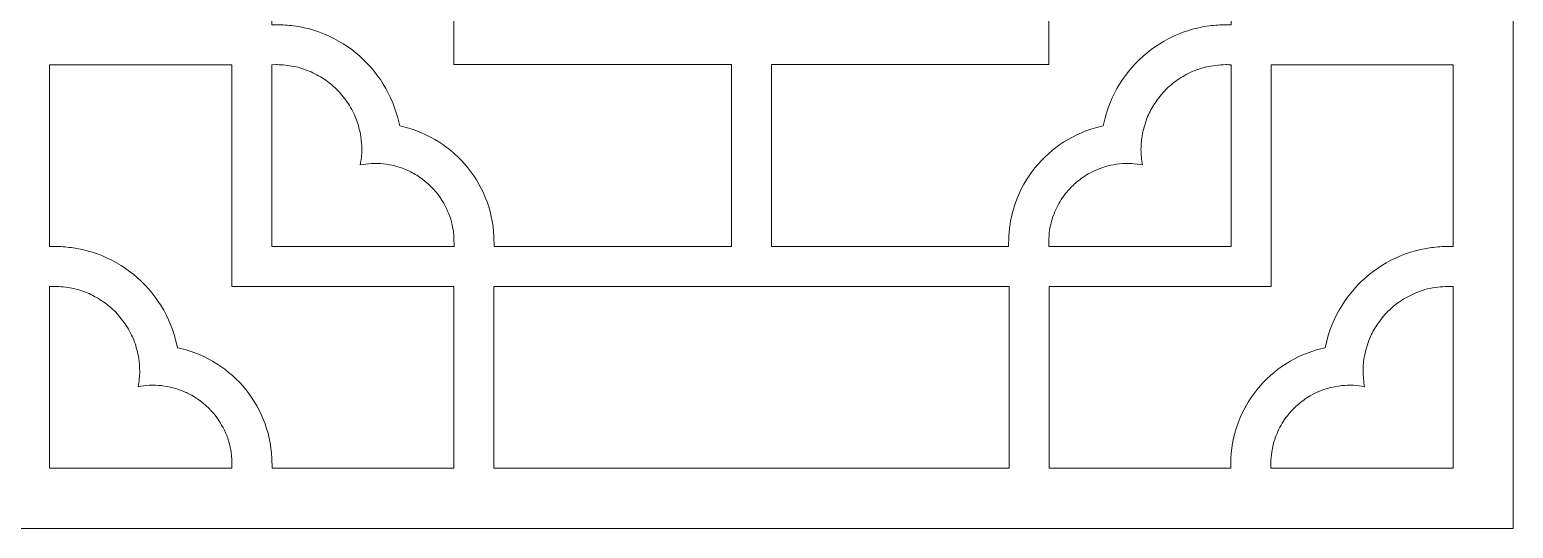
# Model space of a CAD drawing. Header units: centimetres. Extents: x -13.33 to -6.01, y -9 to -1.68.
# Drawn here: x -9.669 to -6.008, y -9 to -7.768 of the extents above; entities that cross this region are included whole.
import ezdxf

# ---------------------------------------------------------------- set-up
doc = ezdxf.new("R2010")
doc.units = ezdxf.units.CM
doc.header["$MEASUREMENT"] = 0
doc.layers.add('layer 1', color=7, linetype='Continuous')

msp = doc.modelspace()

# ---------------------------------------------------------------- linework, layer by layer
at = {"layer": 'layer 1', "color": 250, "lineweight": 9}
for points, knots in [([(-13.33063, -9.00021), (-13.33063, -6.5594), (-13.33063, -4.11859), (-13.33063, -1.67779), (-13.33063, -1.67779), (-13.33063, -1.67779), (-6.00822, -1.67779), (-6.00822, -1.67779), (-6.00822, -1.67779), (-6.00822, -4.11859), (-6.00822, -6.5594), (-6.00822, -9.00021), (-6.00822, -9.00021), (-6.00822, -9.00021), (-13.33063, -9.00021), (-13.33063, -9.00021)], [0, 0, 0, 0, 0.2, 0.2, 0.2, 0.2, 0.4, 0.4, 0.4, 0.4, 0.6, 0.6, 0.6, 0.6, 1, 1, 1, 1]), ([(-9.05968, -7.75576), (-9.04588, -7.75557), (-9.0321, -7.75694), (-9.01841, -7.75846), (-9.01841, -7.75846), (-9.01841, -7.75846), (-9.00517, -7.76051), (-9.00517, -7.76051), (-9.00517, -7.76051), (-9.00517, -7.76051), (-8.99211, -7.76314), (-8.99211, -7.76314), (-8.99211, -7.76314), (-8.99211, -7.76314), (-8.97926, -7.7663), (-8.97926, -7.7663), (-8.97926, -7.7663), (-8.97926, -7.7663), (-8.96662, -7.77), (-8.96662, -7.77), (-8.96662, -7.77), (-8.96662, -7.77), (-8.95421, -7.77423), (-8.95421, -7.77423), (-8.95421, -7.77423), (-8.95421, -7.77423), (-8.94204, -7.77896), (-8.94204, -7.77896), (-8.94204, -7.77896), (-8.94204, -7.77896), (-8.93012, -7.78419), (-8.93012, -7.78419), (-8.93012, -7.78419), (-8.93012, -7.78419), (-8.91847, -7.7899), (-8.91847, -7.7899), (-8.91847, -7.7899), (-8.91847, -7.7899), (-8.9071, -7.79608), (-8.9071, -7.79608), (-8.9071, -7.79608), (-8.9071, -7.79608), (-8.89602, -7.80273), (-8.89602, -7.80273), (-8.89602, -7.80273), (-8.89602, -7.80273), (-8.88524, -7.80981), (-8.88524, -7.80981), (-8.88524, -7.80981), (-8.88524, -7.80981), (-8.87478, -7.81733), (-8.87478, -7.81733), (-8.87478, -7.81733), (-8.87478, -7.81733), (-8.86465, -7.82527), (-8.86465, -7.82527), (-8.86465, -7.82527), (-8.86465, -7.82527), (-8.85486, -7.83361), (-8.85486, -7.83361), (-8.85486, -7.83361), (-8.85486, -7.83361), (-8.84543, -7.84235), (-8.84543, -7.84235), (-8.84543, -7.84235), (-8.84543, -7.84235), (-8.83637, -7.85147), (-8.83637, -7.85147), (-8.83637, -7.85147), (-8.83637, -7.85147), (-8.82769, -7.86095), (-8.82769, -7.86095), (-8.82769, -7.86095), (-8.82769, -7.86095), (-8.81941, -7.87079), (-8.81941, -7.87079), (-8.81941, -7.87079), (-8.81941, -7.87079), (-8.81154, -7.88098), (-8.81154, -7.88098), (-8.81154, -7.88098), (-8.81154, -7.88098), (-8.80409, -7.89149), (-8.80409, -7.89149), (-8.80409, -7.89149), (-8.80409, -7.89149), (-8.79706, -7.90231), (-8.79706, -7.90231), (-8.79706, -7.90231), (-8.79706, -7.90231), (-8.7905, -7.91344), (-8.7905, -7.91344), (-8.7905, -7.91344), (-8.7905, -7.91344), (-8.78438, -7.92486), (-8.78438, -7.92486), (-8.78438, -7.92486), (-8.78438, -7.92486), (-8.77874, -7.93655), (-8.77874, -7.93655), (-8.77874, -7.93655), (-8.77874, -7.93655), (-8.77359, -7.94851), (-8.77359, -7.94851), (-8.77359, -7.94851), (-8.77359, -7.94851), (-8.76893, -7.96072), (-8.76893, -7.96072), (-8.76893, -7.96072), (-8.76893, -7.96072), (-8.76479, -7.97316), (-8.76479, -7.97316), (-8.76479, -7.97316), (-8.76479, -7.97316), (-8.76117, -7.98583), (-8.76117, -7.98583), (-8.76117, -7.98583), (-8.76117, -7.98583), (-8.75639, -8.00575), (-8.75639, -8.00575), (-8.75639, -8.00575), (-8.75639, -8.00575), (-8.73739, -8.01065), (-8.73739, -8.01065), (-8.73739, -8.01065), (-8.73739, -8.01065), (-8.72559, -8.01424), (-8.72559, -8.01424), (-8.72559, -8.01424), (-8.72559, -8.01424), (-8.714, -8.0183), (-8.714, -8.0183), (-8.714, -8.0183), (-8.714, -8.0183), (-8.70264, -8.02283), (-8.70264, -8.02283), (-8.70264, -8.02283), (-8.70264, -8.02283), (-8.69151, -8.02782), (-8.69151, -8.02782), (-8.69151, -8.02782), (-8.69151, -8.02782), (-8.68063, -8.03325), (-8.68063, -8.03325), (-8.68063, -8.03325), (-8.68063, -8.03325), (-8.67001, -8.03912), (-8.67001, -8.03912), (-8.67001, -8.03912), (-8.67001, -8.03912), (-8.65966, -8.04541), (-8.65966, -8.04541), (-8.65966, -8.04541), (-8.65966, -8.04541), (-8.6496, -8.0521), (-8.6496, -8.0521), (-8.6496, -8.0521), (-8.6496, -8.0521), (-8.63982, -8.0592), (-8.63982, -8.0592), (-8.63982, -8.0592), (-8.63982, -8.0592), (-8.63036, -8.06669), (-8.63036, -8.06669), (-8.63036, -8.06669), (-8.63036, -8.06669), (-8.62121, -8.07454), (-8.62121, -8.07454), (-8.62121, -8.07454), (-8.62121, -8.07454), (-8.6124, -8.08276), (-8.6124, -8.08276), (-8.6124, -8.08276), (-8.6124, -8.08276), (-8.60393, -8.09133), (-8.60393, -8.09133), (-8.60393, -8.09133), (-8.60393, -8.09133), (-8.59581, -8.10024), (-8.59581, -8.10024), (-8.59581, -8.10024), (-8.59581, -8.10024), (-8.58805, -8.10948), (-8.58805, -8.10948), (-8.58805, -8.10948), (-8.58805, -8.10948), (-8.58068, -8.11904), (-8.58068, -8.11904), (-8.58068, -8.11904), (-8.58068, -8.11904), (-8.5737, -8.12889), (-8.5737, -8.12889), (-8.5737, -8.12889), (-8.5737, -8.12889), (-8.56711, -8.13904), (-8.56711, -8.13904), (-8.56711, -8.13904), (-8.56711, -8.13904), (-8.56094, -8.14947), (-8.56094, -8.14947), (-8.56094, -8.14947), (-8.56094, -8.14947), (-8.5552, -8.16016), (-8.5552, -8.16016), (-8.5552, -8.16016), (-8.5552, -8.16016), (-8.5499, -8.17112), (-8.5499, -8.17112), (-8.5499, -8.17112), (-8.5499, -8.17112), (-8.54504, -8.18231), (-8.54504, -8.18231), (-8.54504, -8.18231), (-8.54504, -8.18231), (-8.54064, -8.19374), (-8.54064, -8.19374), (-8.54064, -8.19374), (-8.54064, -8.19374), (-8.53671, -8.20539), (-8.53671, -8.20539), (-8.53671, -8.20539), (-8.53671, -8.20539), (-8.53326, -8.21725), (-8.53326, -8.21725), (-8.53326, -8.21725), (-8.53326, -8.21725), (-8.53031, -8.22931), (-8.53031, -8.22931), (-8.53031, -8.22931), (-8.53031, -8.22931), (-8.52787, -8.24155), (-8.52787, -8.24155), (-8.52787, -8.24155), (-8.52787, -8.24155), (-8.52595, -8.25397), (-8.52595, -8.25397), (-8.52595, -8.25397), (-8.52595, -8.25397), (-8.52455, -8.26656), (-8.52455, -8.26656), (-8.52455, -8.26656), (-8.52455, -8.26656), (-8.52369, -8.2793), (-8.52369, -8.2793), (-8.52369, -8.2793), (-8.52369, -8.2793), (-8.52312, -8.30377), (-8.52312, -8.30377), (-8.52312, -8.30377), (-8.52312, -8.30377), (-7.93768, -8.30377), (-7.93768, -8.30377), (-7.93768, -8.30377), (-7.93768, -8.30377), (-7.93768, -7.85433), (-7.93768, -7.85433), (-7.93768, -7.85433), (-7.93768, -7.85433), (-8.62269, -7.85433), (-8.62269, -7.85433), (-8.62269, -7.85433), (-8.62269, -7.85433), (-8.62269, -7.18263), (-8.62269, -7.18263), (-8.62269, -7.18263), (-8.62269, -7.18263), (-9.07212, -7.18263), (-9.07212, -7.18263), (-9.07212, -7.18263), (-9.07212, -7.18263), (-9.07212, -7.75584), (-9.07212, -7.75584), (-9.07212, -7.75584), (-9.06798, -7.75582), (-9.06382, -7.75584), (-9.05968, -7.75576)], [0, 0, 0, 0, 0.0142857, 0.0142857, 0.0142857, 0.0142857, 0.0285714, 0.0285714, 0.0285714, 0.0285714, 0.0428571, 0.0428571, 0.0428571, 0.0428571, 0.0571429, 0.0571429, 0.0571429, 0.0571429, 0.0714286, 0.0714286, 0.0714286, 0.0714286, 0.0857143, 0.0857143, 0.0857143, 0.0857143, 0.1, 0.1, 0.1, 0.1, 0.1142857, 0.1142857, 0.1142857, 0.1142857, 0.1285714, 0.1285714, 0.1285714, 0.1285714, 0.1428571, 0.1428571, 0.1428571, 0.1428571, 0.1571429, 0.1571429, 0.1571429, 0.1571429, 0.1714286, 0.1714286, 0.1714286, 0.1714286, 0.1857143, 0.1857143, 0.1857143, 0.1857143, 0.2, 0.2, 0.2, 0.2, 0.2142857, 0.2142857, 0.2142857, 0.2142857, 0.2285714, 0.2285714, 0.2285714, 0.2285714, 0.2428571, 0.2428571, 0.2428571, 0.2428571, 0.2571429, 0.2571429, 0.2571429, 0.2571429, 0.2714286, 0.2714286, 0.2714286, 0.2714286, 0.2857143, 0.2857143, 0.2857143, 0.2857143, 0.3, 0.3, 0.3, 0.3, 0.3142857, 0.3142857, 0.3142857, 0.3142857, 0.3285714, 0.3285714, 0.3285714, 0.3285714, 0.3428571, 0.3428571, 0.3428571, 0.3428571, 0.3571429, 0.3571429, 0.3571429, 0.3571429, 0.3714286, 0.3714286, 0.3714286, 0.3714286, 0.3857143, 0.3857143, 0.3857143, 0.3857143, 0.4, 0.4, 0.4, 0.4, 0.4142857, 0.4142857, 0.4142857, 0.4142857, 0.4285714, 0.4285714, 0.4285714, 0.4285714, 0.4428571, 0.4428571, 0.4428571, 0.4428571, 0.4571429, 0.4571429, 0.4571429, 0.4571429, 0.4714286, 0.4714286, 0.4714286, 0.4714286, 0.4857143, 0.4857143, 0.4857143, 0.4857143, 0.5, 0.5, 0.5, 0.5, 0.5142857, 0.5142857, 0.5142857, 0.5142857, 0.5285714, 0.5285714, 0.5285714, 0.5285714, 0.5428571, 0.5428571, 0.5428571, 0.5428571, 0.5571429, 0.5571429, 0.5571429, 0.5571429, 0.5714286, 0.5714286, 0.5714286, 0.5714286, 0.5857143, 0.5857143, 0.5857143, 0.5857143, 0.6, 0.6, 0.6, 0.6, 0.6142857, 0.6142857, 0.6142857, 0.6142857, 0.6285714, 0.6285714, 0.6285714, 0.6285714, 0.6428571, 0.6428571, 0.6428571, 0.6428571, 0.6571429, 0.6571429, 0.6571429, 0.6571429, 0.6714286, 0.6714286, 0.6714286, 0.6714286, 0.6857143, 0.6857143, 0.6857143, 0.6857143, 0.7, 0.7, 0.7, 0.7, 0.7142857, 0.7142857, 0.7142857, 0.7142857, 0.7285714, 0.7285714, 0.7285714, 0.7285714, 0.7428571, 0.7428571, 0.7428571, 0.7428571, 0.7571429, 0.7571429, 0.7571429, 0.7571429, 0.7714286, 0.7714286, 0.7714286, 0.7714286, 0.7857143, 0.7857143, 0.7857143, 0.7857143, 0.8, 0.8, 0.8, 0.8, 0.8142857, 0.8142857, 0.8142857, 0.8142857, 0.8285714, 0.8285714, 0.8285714, 0.8285714, 0.8428571, 0.8428571, 0.8428571, 0.8428571, 0.8571429, 0.8571429, 0.8571429, 0.8571429, 0.8714286, 0.8714286, 0.8714286, 0.8714286, 0.8857143, 0.8857143, 0.8857143, 0.8857143, 0.9, 0.9, 0.9, 0.9, 0.9142857, 0.9142857, 0.9142857, 0.9142857, 0.9285714, 0.9285714, 0.9285714, 0.9285714, 0.9428571, 0.9428571, 0.9428571, 0.9428571, 0.9571429, 0.9571429, 0.9571429, 0.9571429, 0.9714286, 0.9714286, 0.9714286, 0.9714286, 1, 1, 1, 1]), ([(-7.15409, -7.18263), (-7.15409, -7.18263), (-7.15409, -7.85433), (-7.15409, -7.85433), (-7.15409, -7.85433), (-7.15409, -7.85433), (-7.8391, -7.85433), (-7.8391, -7.85433), (-7.8391, -7.85433), (-7.8391, -7.85433), (-7.8391, -8.30377), (-7.8391, -8.30377), (-7.8391, -8.30377), (-7.8391, -8.30377), (-7.25366, -8.30377), (-7.25366, -8.30377), (-7.25366, -8.30377), (-7.25366, -8.30377), (-7.25309, -8.2793), (-7.25309, -8.2793), (-7.25309, -8.2793), (-7.25309, -8.2793), (-7.25223, -8.26656), (-7.25223, -8.26656), (-7.25223, -8.26656), (-7.25223, -8.26656), (-7.25084, -8.25397), (-7.25084, -8.25397), (-7.25084, -8.25397), (-7.25084, -8.25397), (-7.24891, -8.24155), (-7.24891, -8.24155), (-7.24891, -8.24155), (-7.24891, -8.24155), (-7.24647, -8.22931), (-7.24647, -8.22931), (-7.24647, -8.22931), (-7.24647, -8.22931), (-7.24352, -8.21725), (-7.24352, -8.21725), (-7.24352, -8.21725), (-7.24352, -8.21725), (-7.24007, -8.20539), (-7.24007, -8.20539), (-7.24007, -8.20539), (-7.24007, -8.20539), (-7.23614, -8.19374), (-7.23614, -8.19374), (-7.23614, -8.19374), (-7.23614, -8.19374), (-7.23175, -8.18231), (-7.23175, -8.18231), (-7.23175, -8.18231), (-7.23175, -8.18231), (-7.22689, -8.17112), (-7.22689, -8.17112), (-7.22689, -8.17112), (-7.22689, -8.17112), (-7.22158, -8.16016), (-7.22158, -8.16016), (-7.22158, -8.16016), (-7.22158, -8.16016), (-7.21584, -8.14947), (-7.21584, -8.14947), (-7.21584, -8.14947), (-7.21584, -8.14947), (-7.20967, -8.13904), (-7.20967, -8.13904), (-7.20967, -8.13904), (-7.20967, -8.13904), (-7.20308, -8.12889), (-7.20308, -8.12889), (-7.20308, -8.12889), (-7.20308, -8.12889), (-7.1961, -8.11904), (-7.1961, -8.11904), (-7.1961, -8.11904), (-7.1961, -8.11904), (-7.18873, -8.10948), (-7.18873, -8.10948), (-7.18873, -8.10948), (-7.18873, -8.10948), (-7.18097, -8.10024), (-7.18097, -8.10024), (-7.18097, -8.10024), (-7.18097, -8.10024), (-7.17286, -8.09133), (-7.17286, -8.09133), (-7.17286, -8.09133), (-7.17286, -8.09133), (-7.16438, -8.08276), (-7.16438, -8.08276), (-7.16438, -8.08276), (-7.16438, -8.08276), (-7.15557, -8.07454), (-7.15557, -8.07454), (-7.15557, -8.07454), (-7.15557, -8.07454), (-7.14642, -8.06669), (-7.14642, -8.06669), (-7.14642, -8.06669), (-7.14642, -8.06669), (-7.13696, -8.0592), (-7.13696, -8.0592), (-7.13696, -8.0592), (-7.13696, -8.0592), (-7.12719, -8.05211), (-7.12719, -8.05211), (-7.12719, -8.05211), (-7.12719, -8.05211), (-7.11712, -8.04541), (-7.11712, -8.04541), (-7.11712, -8.04541), (-7.11712, -8.04541), (-7.10677, -8.03912), (-7.10677, -8.03912), (-7.10677, -8.03912), (-7.10677, -8.03912), (-7.09615, -8.03325), (-7.09615, -8.03325), (-7.09615, -8.03325), (-7.09615, -8.03325), (-7.08527, -8.02782), (-7.08527, -8.02782), (-7.08527, -8.02782), (-7.08527, -8.02782), (-7.07414, -8.02283), (-7.07414, -8.02283), (-7.07414, -8.02283), (-7.07414, -8.02283), (-7.06278, -8.0183), (-7.06278, -8.0183), (-7.06278, -8.0183), (-7.06278, -8.0183), (-7.05119, -8.01424), (-7.05119, -8.01424), (-7.05119, -8.01424), (-7.05119, -8.01424), (-7.03939, -8.01065), (-7.03939, -8.01065), (-7.03939, -8.01065), (-7.03939, -8.01065), (-7.02038, -8.00575), (-7.02038, -8.00575), (-7.02038, -8.00575), (-7.02038, -8.00575), (-7.01561, -7.98583), (-7.01561, -7.98583), (-7.01561, -7.98583), (-7.01561, -7.98583), (-7.01199, -7.97316), (-7.01199, -7.97316), (-7.01199, -7.97316), (-7.01199, -7.97316), (-7.00785, -7.96072), (-7.00785, -7.96072), (-7.00785, -7.96072), (-7.00785, -7.96072), (-7.00319, -7.94851), (-7.00319, -7.94851), (-7.00319, -7.94851), (-7.00319, -7.94851), (-6.99804, -7.93655), (-6.99804, -7.93655), (-6.99804, -7.93655), (-6.99804, -7.93655), (-6.9924, -7.92486), (-6.9924, -7.92486), (-6.9924, -7.92486), (-6.9924, -7.92486), (-6.98629, -7.91344), (-6.98629, -7.91344), (-6.98629, -7.91344), (-6.98629, -7.91344), (-6.97971, -7.90231), (-6.97971, -7.90231), (-6.97971, -7.90231), (-6.97971, -7.90231), (-6.9727, -7.89149), (-6.9727, -7.89149), (-6.9727, -7.89149), (-6.9727, -7.89149), (-6.96524, -7.88098), (-6.96524, -7.88098), (-6.96524, -7.88098), (-6.96524, -7.88098), (-6.95737, -7.87079), (-6.95737, -7.87079), (-6.95737, -7.87079), (-6.95737, -7.87079), (-6.94909, -7.86095), (-6.94909, -7.86095), (-6.94909, -7.86095), (-6.94909, -7.86095), (-6.94041, -7.85147), (-6.94041, -7.85147), (-6.94041, -7.85147), (-6.94041, -7.85147), (-6.93135, -7.84235), (-6.93135, -7.84235), (-6.93135, -7.84235), (-6.93135, -7.84235), (-6.92192, -7.83361), (-6.92192, -7.83361), (-6.92192, -7.83361), (-6.92192, -7.83361), (-6.91213, -7.82527), (-6.91213, -7.82527), (-6.91213, -7.82527), (-6.91213, -7.82527), (-6.902, -7.81733), (-6.902, -7.81733), (-6.902, -7.81733), (-6.902, -7.81733), (-6.89154, -7.80981), (-6.89154, -7.80981), (-6.89154, -7.80981), (-6.89154, -7.80981), (-6.88076, -7.80273), (-6.88076, -7.80273), (-6.88076, -7.80273), (-6.88076, -7.80273), (-6.86968, -7.79608), (-6.86968, -7.79608), (-6.86968, -7.79608), (-6.86968, -7.79608), (-6.85831, -7.7899), (-6.85831, -7.7899), (-6.85831, -7.7899), (-6.85831, -7.7899), (-6.84666, -7.78419), (-6.84666, -7.78419), (-6.84666, -7.78419), (-6.84666, -7.78419), (-6.83474, -7.77896), (-6.83474, -7.77896), (-6.83474, -7.77896), (-6.83474, -7.77896), (-6.82257, -7.77423), (-6.82257, -7.77423), (-6.82257, -7.77423), (-6.82257, -7.77423), (-6.81016, -7.77), (-6.81016, -7.77), (-6.81016, -7.77), (-6.81016, -7.77), (-6.79752, -7.7663), (-6.79752, -7.7663), (-6.79752, -7.7663), (-6.79752, -7.7663), (-6.78467, -7.76314), (-6.78467, -7.76314), (-6.78467, -7.76314), (-6.78467, -7.76314), (-6.77161, -7.76051), (-6.77161, -7.76051), (-6.77161, -7.76051), (-6.77161, -7.76051), (-6.75837, -7.75846), (-6.75837, -7.75846), (-6.75837, -7.75846), (-6.74445, -7.75691), (-6.73056, -7.75562), (-6.71653, -7.75577), (-6.71653, -7.75577), (-6.71653, -7.75577), (-6.70465, -7.75584), (-6.70465, -7.75584), (-6.70465, -7.75584), (-6.70465, -7.75584), (-6.70465, -7.18263), (-6.70465, -7.18263), (-6.70465, -7.18263), (-6.70465, -7.18263), (-7.15409, -7.18263), (-7.15409, -7.18263)], [0, 0, 0, 0, 0.0142857, 0.0142857, 0.0142857, 0.0142857, 0.0285714, 0.0285714, 0.0285714, 0.0285714, 0.0428571, 0.0428571, 0.0428571, 0.0428571, 0.0571429, 0.0571429, 0.0571429, 0.0571429, 0.0714286, 0.0714286, 0.0714286, 0.0714286, 0.0857143, 0.0857143, 0.0857143, 0.0857143, 0.1, 0.1, 0.1, 0.1, 0.1142857, 0.1142857, 0.1142857, 0.1142857, 0.1285714, 0.1285714, 0.1285714, 0.1285714, 0.1428571, 0.1428571, 0.1428571, 0.1428571, 0.1571429, 0.1571429, 0.1571429, 0.1571429, 0.1714286, 0.1714286, 0.1714286, 0.1714286, 0.1857143, 0.1857143, 0.1857143, 0.1857143, 0.2, 0.2, 0.2, 0.2, 0.2142857, 0.2142857, 0.2142857, 0.2142857, 0.2285714, 0.2285714, 0.2285714, 0.2285714, 0.2428571, 0.2428571, 0.2428571, 0.2428571, 0.2571429, 0.2571429, 0.2571429, 0.2571429, 0.2714286, 0.2714286, 0.2714286, 0.2714286, 0.2857143, 0.2857143, 0.2857143, 0.2857143, 0.3, 0.3, 0.3, 0.3, 0.3142857, 0.3142857, 0.3142857, 0.3142857, 0.3285714, 0.3285714, 0.3285714, 0.3285714, 0.3428571, 0.3428571, 0.3428571, 0.3428571, 0.3571429, 0.3571429, 0.3571429, 0.3571429, 0.3714286, 0.3714286, 0.3714286, 0.3714286, 0.3857143, 0.3857143, 0.3857143, 0.3857143, 0.4, 0.4, 0.4, 0.4, 0.4142857, 0.4142857, 0.4142857, 0.4142857, 0.4285714, 0.4285714, 0.4285714, 0.4285714, 0.4428571, 0.4428571, 0.4428571, 0.4428571, 0.4571429, 0.4571429, 0.4571429, 0.4571429, 0.4714286, 0.4714286, 0.4714286, 0.4714286, 0.4857143, 0.4857143, 0.4857143, 0.4857143, 0.5, 0.5, 0.5, 0.5, 0.5142857, 0.5142857, 0.5142857, 0.5142857, 0.5285714, 0.5285714, 0.5285714, 0.5285714, 0.5428571, 0.5428571, 0.5428571, 0.5428571, 0.5571429, 0.5571429, 0.5571429, 0.5571429, 0.5714286, 0.5714286, 0.5714286, 0.5714286, 0.5857143, 0.5857143, 0.5857143, 0.5857143, 0.6, 0.6, 0.6, 0.6, 0.6142857, 0.6142857, 0.6142857, 0.6142857, 0.6285714, 0.6285714, 0.6285714, 0.6285714, 0.6428571, 0.6428571, 0.6428571, 0.6428571, 0.6571429, 0.6571429, 0.6571429, 0.6571429, 0.6714286, 0.6714286, 0.6714286, 0.6714286, 0.6857143, 0.6857143, 0.6857143, 0.6857143, 0.7, 0.7, 0.7, 0.7, 0.7142857, 0.7142857, 0.7142857, 0.7142857, 0.7285714, 0.7285714, 0.7285714, 0.7285714, 0.7428571, 0.7428571, 0.7428571, 0.7428571, 0.7571429, 0.7571429, 0.7571429, 0.7571429, 0.7714286, 0.7714286, 0.7714286, 0.7714286, 0.7857143, 0.7857143, 0.7857143, 0.7857143, 0.8, 0.8, 0.8, 0.8, 0.8142857, 0.8142857, 0.8142857, 0.8142857, 0.8285714, 0.8285714, 0.8285714, 0.8285714, 0.8428571, 0.8428571, 0.8428571, 0.8428571, 0.8571429, 0.8571429, 0.8571429, 0.8571429, 0.8714286, 0.8714286, 0.8714286, 0.8714286, 0.8857143, 0.8857143, 0.8857143, 0.8857143, 0.9, 0.9, 0.9, 0.9, 0.9142857, 0.9142857, 0.9142857, 0.9142857, 0.9285714, 0.9285714, 0.9285714, 0.9285714, 0.9428571, 0.9428571, 0.9428571, 0.9428571, 0.9571429, 0.9571429, 0.9571429, 0.9571429, 0.9714286, 0.9714286, 0.9714286, 0.9714286, 1, 1, 1, 1]), ([(-9.60769, -8.30377), (-9.59389, -8.30358), (-9.58011, -8.30495), (-9.56643, -8.30647), (-9.56643, -8.30647), (-9.56643, -8.30647), (-9.55318, -8.30852), (-9.55318, -8.30852), (-9.55318, -8.30852), (-9.55318, -8.30852), (-9.54012, -8.31115), (-9.54012, -8.31115), (-9.54012, -8.31115), (-9.54012, -8.31115), (-9.52727, -8.31431), (-9.52727, -8.31431), (-9.52727, -8.31431), (-9.52727, -8.31431), (-9.51463, -8.31801), (-9.51463, -8.31801), (-9.51463, -8.31801), (-9.51463, -8.31801), (-9.50222, -8.32224), (-9.50222, -8.32224), (-9.50222, -8.32224), (-9.50222, -8.32224), (-9.49005, -8.32697), (-9.49005, -8.32697), (-9.49005, -8.32697), (-9.49005, -8.32697), (-9.47814, -8.3322), (-9.47814, -8.3322), (-9.47814, -8.3322), (-9.47814, -8.3322), (-9.46649, -8.33791), (-9.46649, -8.33791), (-9.46649, -8.33791), (-9.46649, -8.33791), (-9.45511, -8.34409), (-9.45511, -8.34409), (-9.45511, -8.34409), (-9.45511, -8.34409), (-9.44403, -8.35074), (-9.44403, -8.35074), (-9.44403, -8.35074), (-9.44403, -8.35074), (-9.43325, -8.35782), (-9.43325, -8.35782), (-9.43325, -8.35782), (-9.43325, -8.35782), (-9.42279, -8.36534), (-9.42279, -8.36534), (-9.42279, -8.36534), (-9.42279, -8.36534), (-9.41266, -8.37328), (-9.41266, -8.37328), (-9.41266, -8.37328), (-9.41266, -8.37328), (-9.40287, -8.38162), (-9.40287, -8.38162), (-9.40287, -8.38162), (-9.40287, -8.38162), (-9.39344, -8.39036), (-9.39344, -8.39036), (-9.39344, -8.39036), (-9.39344, -8.39036), (-9.38438, -8.39948), (-9.38438, -8.39948), (-9.38438, -8.39948), (-9.38438, -8.39948), (-9.37571, -8.40896), (-9.37571, -8.40896), (-9.37571, -8.40896), (-9.37571, -8.40896), (-9.36742, -8.4188), (-9.36742, -8.4188), (-9.36742, -8.4188), (-9.36742, -8.4188), (-9.35955, -8.42899), (-9.35955, -8.42899), (-9.35955, -8.42899), (-9.35955, -8.42899), (-9.3521, -8.4395), (-9.3521, -8.4395), (-9.3521, -8.4395), (-9.3521, -8.4395), (-9.34508, -8.45032), (-9.34508, -8.45032), (-9.34508, -8.45032), (-9.34508, -8.45032), (-9.33851, -8.46145), (-9.33851, -8.46145), (-9.33851, -8.46145), (-9.33851, -8.46145), (-9.33239, -8.47287), (-9.33239, -8.47287), (-9.33239, -8.47287), (-9.33239, -8.47287), (-9.32675, -8.48456), (-9.32675, -8.48456), (-9.32675, -8.48456), (-9.32675, -8.48456), (-9.3216, -8.49652), (-9.3216, -8.49652), (-9.3216, -8.49652), (-9.3216, -8.49652), (-9.31695, -8.50873), (-9.31695, -8.50873), (-9.31695, -8.50873), (-9.31695, -8.50873), (-9.3128, -8.52117), (-9.3128, -8.52117), (-9.3128, -8.52117), (-9.3128, -8.52117), (-9.30918, -8.53385), (-9.30918, -8.53385), (-9.30918, -8.53385), (-9.30918, -8.53385), (-9.30441, -8.55376), (-9.30441, -8.55376), (-9.30441, -8.55376), (-9.30441, -8.55376), (-9.2854, -8.55866), (-9.2854, -8.55866), (-9.2854, -8.55866), (-9.2854, -8.55866), (-9.2736, -8.56225), (-9.2736, -8.56225), (-9.2736, -8.56225), (-9.2736, -8.56225), (-9.26201, -8.56631), (-9.26201, -8.56631), (-9.26201, -8.56631), (-9.26201, -8.56631), (-9.25065, -8.57084), (-9.25065, -8.57084), (-9.25065, -8.57084), (-9.25065, -8.57084), (-9.23952, -8.57583), (-9.23952, -8.57583), (-9.23952, -8.57583), (-9.23952, -8.57583), (-9.22864, -8.58126), (-9.22864, -8.58126), (-9.22864, -8.58126), (-9.22864, -8.58126), (-9.21802, -8.58713), (-9.21802, -8.58713), (-9.21802, -8.58713), (-9.21802, -8.58713), (-9.20767, -8.59342), (-9.20767, -8.59342), (-9.20767, -8.59342), (-9.20767, -8.59342), (-9.19761, -8.60012), (-9.19761, -8.60012), (-9.19761, -8.60012), (-9.19761, -8.60012), (-9.18783, -8.60721), (-9.18783, -8.60721), (-9.18783, -8.60721), (-9.18783, -8.60721), (-9.17837, -8.6147), (-9.17837, -8.6147), (-9.17837, -8.6147), (-9.17837, -8.6147), (-9.16922, -8.62255), (-9.16922, -8.62255), (-9.16922, -8.62255), (-9.16922, -8.62255), (-9.16041, -8.63078), (-9.16041, -8.63078), (-9.16041, -8.63078), (-9.16041, -8.63078), (-9.15194, -8.63935), (-9.15194, -8.63935), (-9.15194, -8.63935), (-9.15194, -8.63935), (-9.14382, -8.64826), (-9.14382, -8.64826), (-9.14382, -8.64826), (-9.14382, -8.64826), (-9.13606, -8.65749), (-9.13606, -8.65749), (-9.13606, -8.65749), (-9.13606, -8.65749), (-9.12869, -8.66705), (-9.12869, -8.66705), (-9.12869, -8.66705), (-9.12869, -8.66705), (-9.12171, -8.6769), (-9.12171, -8.6769), (-9.12171, -8.6769), (-9.12171, -8.6769), (-9.11513, -8.68705), (-9.11513, -8.68705), (-9.11513, -8.68705), (-9.11513, -8.68705), (-9.10896, -8.69748), (-9.10896, -8.69748), (-9.10896, -8.69748), (-9.10896, -8.69748), (-9.10321, -8.70817), (-9.10321, -8.70817), (-9.10321, -8.70817), (-9.10321, -8.70817), (-9.09791, -8.71913), (-9.09791, -8.71913), (-9.09791, -8.71913), (-9.09791, -8.71913), (-9.09305, -8.73032), (-9.09305, -8.73032), (-9.09305, -8.73032), (-9.09305, -8.73032), (-9.08865, -8.74175), (-9.08865, -8.74175), (-9.08865, -8.74175), (-9.08865, -8.74175), (-9.08472, -8.7534), (-9.08472, -8.7534), (-9.08472, -8.7534), (-9.08472, -8.7534), (-9.08127, -8.76526), (-9.08127, -8.76526), (-9.08127, -8.76526), (-9.08127, -8.76526), (-9.07833, -8.77732), (-9.07833, -8.77732), (-9.07833, -8.77732), (-9.07833, -8.77732), (-9.07588, -8.78956), (-9.07588, -8.78956), (-9.07588, -8.78956), (-9.07588, -8.78956), (-9.07396, -8.80198), (-9.07396, -8.80198), (-9.07396, -8.80198), (-9.07396, -8.80198), (-9.07256, -8.81457), (-9.07256, -8.81457), (-9.07256, -8.81457), (-9.07256, -8.81457), (-9.0717, -8.82731), (-9.0717, -8.82731), (-9.0717, -8.82731), (-9.0717, -8.82731), (-9.07113, -8.85178), (-9.07113, -8.85178), (-9.07113, -8.85178), (-9.07113, -8.85178), (-8.62251, -8.85178), (-8.62251, -8.85178), (-8.62251, -8.85178), (-8.62251, -8.85178), (-8.62251, -8.40234), (-8.62251, -8.40234), (-8.62251, -8.40234), (-8.62251, -8.40234), (-9.1707, -8.40234), (-9.1707, -8.40234), (-9.1707, -8.40234), (-9.1707, -8.40234), (-9.1707, -7.85458), (-9.1707, -7.85458), (-9.1707, -7.85458), (-9.1707, -7.85458), (-9.62014, -7.85458), (-9.62014, -7.85458), (-9.62014, -7.85458), (-9.62014, -7.85458), (-9.62014, -8.30385), (-9.62014, -8.30385), (-9.62014, -8.30385), (-9.61599, -8.30383), (-9.61183, -8.30385), (-9.60769, -8.30377)], [0, 0, 0, 0, 0.0142857, 0.0142857, 0.0142857, 0.0142857, 0.0285714, 0.0285714, 0.0285714, 0.0285714, 0.0428571, 0.0428571, 0.0428571, 0.0428571, 0.0571429, 0.0571429, 0.0571429, 0.0571429, 0.0714286, 0.0714286, 0.0714286, 0.0714286, 0.0857143, 0.0857143, 0.0857143, 0.0857143, 0.1, 0.1, 0.1, 0.1, 0.1142857, 0.1142857, 0.1142857, 0.1142857, 0.1285714, 0.1285714, 0.1285714, 0.1285714, 0.1428571, 0.1428571, 0.1428571, 0.1428571, 0.1571429, 0.1571429, 0.1571429, 0.1571429, 0.1714286, 0.1714286, 0.1714286, 0.1714286, 0.1857143, 0.1857143, 0.1857143, 0.1857143, 0.2, 0.2, 0.2, 0.2, 0.2142857, 0.2142857, 0.2142857, 0.2142857, 0.2285714, 0.2285714, 0.2285714, 0.2285714, 0.2428571, 0.2428571, 0.2428571, 0.2428571, 0.2571429, 0.2571429, 0.2571429, 0.2571429, 0.2714286, 0.2714286, 0.2714286, 0.2714286, 0.2857143, 0.2857143, 0.2857143, 0.2857143, 0.3, 0.3, 0.3, 0.3, 0.3142857, 0.3142857, 0.3142857, 0.3142857, 0.3285714, 0.3285714, 0.3285714, 0.3285714, 0.3428571, 0.3428571, 0.3428571, 0.3428571, 0.3571429, 0.3571429, 0.3571429, 0.3571429, 0.3714286, 0.3714286, 0.3714286, 0.3714286, 0.3857143, 0.3857143, 0.3857143, 0.3857143, 0.4, 0.4, 0.4, 0.4, 0.4142857, 0.4142857, 0.4142857, 0.4142857, 0.4285714, 0.4285714, 0.4285714, 0.4285714, 0.4428571, 0.4428571, 0.4428571, 0.4428571, 0.4571429, 0.4571429, 0.4571429, 0.4571429, 0.4714286, 0.4714286, 0.4714286, 0.4714286, 0.4857143, 0.4857143, 0.4857143, 0.4857143, 0.5, 0.5, 0.5, 0.5, 0.5142857, 0.5142857, 0.5142857, 0.5142857, 0.5285714, 0.5285714, 0.5285714, 0.5285714, 0.5428571, 0.5428571, 0.5428571, 0.5428571, 0.5571429, 0.5571429, 0.5571429, 0.5571429, 0.5714286, 0.5714286, 0.5714286, 0.5714286, 0.5857143, 0.5857143, 0.5857143, 0.5857143, 0.6, 0.6, 0.6, 0.6, 0.6142857, 0.6142857, 0.6142857, 0.6142857, 0.6285714, 0.6285714, 0.6285714, 0.6285714, 0.6428571, 0.6428571, 0.6428571, 0.6428571, 0.6571429, 0.6571429, 0.6571429, 0.6571429, 0.6714286, 0.6714286, 0.6714286, 0.6714286, 0.6857143, 0.6857143, 0.6857143, 0.6857143, 0.7, 0.7, 0.7, 0.7, 0.7142857, 0.7142857, 0.7142857, 0.7142857, 0.7285714, 0.7285714, 0.7285714, 0.7285714, 0.7428571, 0.7428571, 0.7428571, 0.7428571, 0.7571429, 0.7571429, 0.7571429, 0.7571429, 0.7714286, 0.7714286, 0.7714286, 0.7714286, 0.7857143, 0.7857143, 0.7857143, 0.7857143, 0.8, 0.8, 0.8, 0.8, 0.8142857, 0.8142857, 0.8142857, 0.8142857, 0.8285714, 0.8285714, 0.8285714, 0.8285714, 0.8428571, 0.8428571, 0.8428571, 0.8428571, 0.8571429, 0.8571429, 0.8571429, 0.8571429, 0.8714286, 0.8714286, 0.8714286, 0.8714286, 0.8857143, 0.8857143, 0.8857143, 0.8857143, 0.9, 0.9, 0.9, 0.9, 0.9142857, 0.9142857, 0.9142857, 0.9142857, 0.9285714, 0.9285714, 0.9285714, 0.9285714, 0.9428571, 0.9428571, 0.9428571, 0.9428571, 0.9571429, 0.9571429, 0.9571429, 0.9571429, 0.9714286, 0.9714286, 0.9714286, 0.9714286, 1, 1, 1, 1]), ([(-8.62672, -8.25077), (-8.6273, -8.24821), (-8.62791, -8.24565), (-8.62856, -8.24311), (-8.62856, -8.24311), (-8.63329, -8.22464), (-8.6415, -8.20703), (-8.65126, -8.1907), (-8.65126, -8.1907), (-8.66397, -8.16982), (-8.68094, -8.1522), (-8.7003, -8.13744), (-8.7003, -8.13744), (-8.70934, -8.13071), (-8.71881, -8.12438), (-8.72893, -8.11939), (-8.72893, -8.11939), (-8.7328, -8.1175), (-8.7367, -8.11569), (-8.74065, -8.11397), (-8.74065, -8.11397), (-8.75841, -8.10628), (-8.77721, -8.10196), (-8.79635, -8.09945), (-8.79635, -8.09945), (-8.80632, -8.09871), (-8.81625, -8.09846), (-8.82625, -8.0987), (-8.82625, -8.0987), (-8.83541, -8.09942), (-8.84446, -8.10056), (-8.85349, -8.10229), (-8.85349, -8.10229), (-8.85124, -8.08953), (-8.85009, -8.07677), (-8.84972, -8.06383), (-8.84972, -8.06383), (-8.85002, -8.05315), (-8.85081, -8.04258), (-8.85214, -8.03197), (-8.85214, -8.03197), (-8.85474, -8.01777), (-8.85832, -8.00404), (-8.8632, -7.99044), (-8.8632, -7.99044), (-8.86517, -7.98502), (-8.86735, -7.97992), (-8.86986, -7.97474), (-8.86986, -7.97474), (-8.87304, -7.96823), (-8.87644, -7.96186), (-8.88004, -7.95558), (-8.88004, -7.95558), (-8.88775, -7.94365), (-8.89618, -7.93249), (-8.90566, -7.92191), (-8.90566, -7.92191), (-8.91431, -7.91236), (-8.92408, -7.90401), (-8.93417, -7.89603), (-8.93417, -7.89603), (-8.94578, -7.88782), (-8.95777, -7.88059), (-8.97053, -7.87431), (-8.97053, -7.87431), (-8.98222, -7.86864), (-8.99454, -7.86454), (-9.00701, -7.86096), (-9.00701, -7.86096), (-9.02091, -7.85779), (-9.03477, -7.85571), (-9.049, -7.8548), (-9.049, -7.8548), (-9.05274, -7.85458), (-9.05659, -7.85429), (-9.06034, -7.8544), (-9.06034, -7.8544), (-9.06034, -7.8544), (-9.07212, -7.85471), (-9.07212, -7.85471), (-9.07212, -7.85471), (-9.07212, -7.85471), (-9.07212, -8.30377), (-9.07212, -8.30377), (-9.07212, -8.30377), (-9.07212, -8.30377), (-8.62214, -8.30377), (-8.62214, -8.30377), (-8.62214, -8.30377), (-8.62223, -8.29356), (-8.62224, -8.28356), (-8.62312, -8.2734), (-8.62312, -8.2734), (-8.62331, -8.27129), (-8.62352, -8.26919), (-8.62376, -8.26708), (-8.62376, -8.26708), (-8.62439, -8.26157), (-8.62552, -8.25617), (-8.62672, -8.25077)], [0, 0, 0, 0, 0.0384615, 0.0384615, 0.0384615, 0.0384615, 0.0769231, 0.0769231, 0.0769231, 0.0769231, 0.1153846, 0.1153846, 0.1153846, 0.1153846, 0.1538462, 0.1538462, 0.1538462, 0.1538462, 0.1923077, 0.1923077, 0.1923077, 0.1923077, 0.2307692, 0.2307692, 0.2307692, 0.2307692, 0.2692308, 0.2692308, 0.2692308, 0.2692308, 0.3076923, 0.3076923, 0.3076923, 0.3076923, 0.3461538, 0.3461538, 0.3461538, 0.3461538, 0.3846154, 0.3846154, 0.3846154, 0.3846154, 0.4230769, 0.4230769, 0.4230769, 0.4230769, 0.4615385, 0.4615385, 0.4615385, 0.4615385, 0.5, 0.5, 0.5, 0.5, 0.5384615, 0.5384615, 0.5384615, 0.5384615, 0.5769231, 0.5769231, 0.5769231, 0.5769231, 0.6153846, 0.6153846, 0.6153846, 0.6153846, 0.6538462, 0.6538462, 0.6538462, 0.6538462, 0.6923077, 0.6923077, 0.6923077, 0.6923077, 0.7307692, 0.7307692, 0.7307692, 0.7307692, 0.7692308, 0.7692308, 0.7692308, 0.7692308, 0.8076923, 0.8076923, 0.8076923, 0.8076923, 0.8461538, 0.8461538, 0.8461538, 0.8461538, 0.8846154, 0.8846154, 0.8846154, 0.8846154, 0.9230769, 0.9230769, 0.9230769, 0.9230769, 1, 1, 1, 1]), ([(-6.76976, -7.86096), (-6.77961, -7.86378), (-6.78926, -7.86706), (-6.7988, -7.87081), (-6.7988, -7.87081), (-6.81222, -7.87694), (-6.82492, -7.88398), (-6.83716, -7.89224), (-6.83716, -7.89224), (-6.84731, -7.89917), (-6.85663, -7.90743), (-6.86554, -7.9159), (-6.86554, -7.9159), (-6.87567, -7.92659), (-6.88482, -7.93784), (-6.89309, -7.95003), (-6.89309, -7.95003), (-6.89995, -7.96026), (-6.90553, -7.97143), (-6.91062, -7.98264), (-6.91062, -7.98264), (-6.91609, -7.99657), (-6.92035, -8.01067), (-6.92338, -8.02534), (-6.92338, -8.02534), (-6.9259, -8.03795), (-6.92672, -8.05098), (-6.92706, -8.06383), (-6.92706, -8.06383), (-6.9267, -8.07677), (-6.92554, -8.08954), (-6.92329, -8.10229), (-6.92329, -8.10229), (-6.93231, -8.10056), (-6.94136, -8.09942), (-6.95053, -8.0987), (-6.95053, -8.0987), (-6.96052, -8.09846), (-6.97045, -8.0987), (-6.98043, -8.09945), (-6.98043, -8.09945), (-6.9989, -8.10187), (-7.01736, -8.10597), (-7.03455, -8.11329), (-7.03455, -8.11329), (-7.04227, -8.1166), (-7.04993, -8.12014), (-7.05716, -8.12444), (-7.05716, -8.12444), (-7.06843, -8.1313), (-7.07893, -8.13886), (-7.08887, -8.14755), (-7.08887, -8.14755), (-7.09656, -8.15442), (-7.10364, -8.16171), (-7.11043, -8.16947), (-7.11043, -8.16947), (-7.11492, -8.17547), (-7.11968, -8.18132), (-7.12367, -8.18767), (-7.12367, -8.18767), (-7.13165, -8.2006), (-7.13824, -8.21392), (-7.14359, -8.22815), (-7.14359, -8.22815), (-7.14775, -8.23947), (-7.15041, -8.25127), (-7.15255, -8.26314), (-7.15255, -8.26314), (-7.15373, -8.27247), (-7.15442, -8.2818), (-7.15453, -8.29121), (-7.15453, -8.29121), (-7.15453, -8.29121), (-7.15462, -8.30377), (-7.15462, -8.30377), (-7.15462, -8.30377), (-7.15462, -8.30377), (-6.70465, -8.30377), (-6.70465, -8.30377), (-6.70465, -8.30377), (-6.70465, -8.30377), (-6.70465, -7.85471), (-6.70465, -7.85471), (-6.70465, -7.85471), (-6.70898, -7.8546), (-6.7133, -7.85448), (-6.71761, -7.85437), (-6.71761, -7.85437), (-6.73466, -7.85486), (-6.75121, -7.85682), (-6.76786, -7.86052), (-6.76786, -7.86052), (-6.76786, -7.86052), (-6.76976, -7.86096), (-6.76976, -7.86096)], [0, 0, 0, 0, 0.04, 0.04, 0.04, 0.04, 0.08, 0.08, 0.08, 0.08, 0.12, 0.12, 0.12, 0.12, 0.16, 0.16, 0.16, 0.16, 0.2, 0.2, 0.2, 0.2, 0.24, 0.24, 0.24, 0.24, 0.28, 0.28, 0.28, 0.28, 0.32, 0.32, 0.32, 0.32, 0.36, 0.36, 0.36, 0.36, 0.4, 0.4, 0.4, 0.4, 0.44, 0.44, 0.44, 0.44, 0.48, 0.48, 0.48, 0.48, 0.52, 0.52, 0.52, 0.52, 0.56, 0.56, 0.56, 0.56, 0.6, 0.6, 0.6, 0.6, 0.64, 0.64, 0.64, 0.64, 0.68, 0.68, 0.68, 0.68, 0.72, 0.72, 0.72, 0.72, 0.76, 0.76, 0.76, 0.76, 0.8, 0.8, 0.8, 0.8, 0.84, 0.84, 0.84, 0.84, 0.88, 0.88, 0.88, 0.88, 0.92, 0.92, 0.92, 0.92, 1, 1, 1, 1]), ([(-6.60608, -7.85458), (-6.60608, -7.85458), (-6.60608, -8.40234), (-6.60608, -8.40234), (-6.60608, -8.40234), (-6.60608, -8.40234), (-7.15362, -8.40234), (-7.15362, -8.40234), (-7.15362, -8.40234), (-7.15362, -8.40234), (-7.15362, -8.85178), (-7.15362, -8.85178), (-7.15362, -8.85178), (-7.15362, -8.85178), (-6.70565, -8.85178), (-6.70565, -8.85178), (-6.70565, -8.85178), (-6.70565, -8.85178), (-6.70508, -8.82731), (-6.70508, -8.82731), (-6.70508, -8.82731), (-6.70508, -8.82731), (-6.70422, -8.81457), (-6.70422, -8.81457), (-6.70422, -8.81457), (-6.70422, -8.81457), (-6.70283, -8.80198), (-6.70283, -8.80198), (-6.70283, -8.80198), (-6.70283, -8.80198), (-6.7009, -8.78956), (-6.7009, -8.78956), (-6.7009, -8.78956), (-6.7009, -8.78956), (-6.69846, -8.77732), (-6.69846, -8.77732), (-6.69846, -8.77732), (-6.69846, -8.77732), (-6.69551, -8.76526), (-6.69551, -8.76526), (-6.69551, -8.76526), (-6.69551, -8.76526), (-6.69206, -8.7534), (-6.69206, -8.7534), (-6.69206, -8.7534), (-6.69206, -8.7534), (-6.68813, -8.74175), (-6.68813, -8.74175), (-6.68813, -8.74175), (-6.68813, -8.74175), (-6.68374, -8.73032), (-6.68374, -8.73032), (-6.68374, -8.73032), (-6.68374, -8.73032), (-6.67887, -8.71913), (-6.67887, -8.71913), (-6.67887, -8.71913), (-6.67887, -8.71913), (-6.67357, -8.70817), (-6.67357, -8.70817), (-6.67357, -8.70817), (-6.67357, -8.70817), (-6.66783, -8.69748), (-6.66783, -8.69748), (-6.66783, -8.69748), (-6.66783, -8.69748), (-6.66166, -8.68705), (-6.66166, -8.68705), (-6.66166, -8.68705), (-6.66166, -8.68705), (-6.65507, -8.6769), (-6.65507, -8.6769), (-6.65507, -8.6769), (-6.65507, -8.6769), (-6.64809, -8.66705), (-6.64809, -8.66705), (-6.64809, -8.66705), (-6.64809, -8.66705), (-6.64071, -8.65749), (-6.64071, -8.65749), (-6.64071, -8.65749), (-6.64071, -8.65749), (-6.63296, -8.64826), (-6.63296, -8.64826), (-6.63296, -8.64826), (-6.63296, -8.64826), (-6.62484, -8.63935), (-6.62484, -8.63935), (-6.62484, -8.63935), (-6.62484, -8.63935), (-6.61637, -8.63078), (-6.61637, -8.63078), (-6.61637, -8.63078), (-6.61637, -8.63078), (-6.60756, -8.62255), (-6.60756, -8.62255), (-6.60756, -8.62255), (-6.60756, -8.62255), (-6.59841, -8.6147), (-6.59841, -8.6147), (-6.59841, -8.6147), (-6.59841, -8.6147), (-6.58895, -8.60721), (-6.58895, -8.60721), (-6.58895, -8.60721), (-6.58895, -8.60721), (-6.57917, -8.60012), (-6.57917, -8.60012), (-6.57917, -8.60012), (-6.57917, -8.60012), (-6.56911, -8.59342), (-6.56911, -8.59342), (-6.56911, -8.59342), (-6.56911, -8.59342), (-6.55876, -8.58713), (-6.55876, -8.58713), (-6.55876, -8.58713), (-6.55876, -8.58713), (-6.54814, -8.58126), (-6.54814, -8.58126), (-6.54814, -8.58126), (-6.54814, -8.58126), (-6.53726, -8.57583), (-6.53726, -8.57583), (-6.53726, -8.57583), (-6.53726, -8.57583), (-6.52613, -8.57084), (-6.52613, -8.57084), (-6.52613, -8.57084), (-6.52613, -8.57084), (-6.51477, -8.56631), (-6.51477, -8.56631), (-6.51477, -8.56631), (-6.51477, -8.56631), (-6.50318, -8.56225), (-6.50318, -8.56225), (-6.50318, -8.56225), (-6.50318, -8.56225), (-6.49138, -8.55866), (-6.49138, -8.55866), (-6.49138, -8.55866), (-6.49138, -8.55866), (-6.47237, -8.55376), (-6.47237, -8.55376), (-6.47237, -8.55376), (-6.47237, -8.55376), (-6.4676, -8.53385), (-6.4676, -8.53385), (-6.4676, -8.53385), (-6.4676, -8.53385), (-6.46398, -8.52117), (-6.46398, -8.52117), (-6.46398, -8.52117), (-6.46398, -8.52117), (-6.45984, -8.50873), (-6.45984, -8.50873), (-6.45984, -8.50873), (-6.45984, -8.50873), (-6.45518, -8.49652), (-6.45518, -8.49652), (-6.45518, -8.49652), (-6.45518, -8.49652), (-6.45002, -8.48456), (-6.45002, -8.48456), (-6.45002, -8.48456), (-6.45002, -8.48456), (-6.44439, -8.47287), (-6.44439, -8.47287), (-6.44439, -8.47287), (-6.44439, -8.47287), (-6.43827, -8.46145), (-6.43827, -8.46145), (-6.43827, -8.46145), (-6.43827, -8.46145), (-6.4317, -8.45032), (-6.4317, -8.45032), (-6.4317, -8.45032), (-6.4317, -8.45032), (-6.42468, -8.4395), (-6.42468, -8.4395), (-6.42468, -8.4395), (-6.42468, -8.4395), (-6.41723, -8.42899), (-6.41723, -8.42899), (-6.41723, -8.42899), (-6.41723, -8.42899), (-6.40936, -8.4188), (-6.40936, -8.4188), (-6.40936, -8.4188), (-6.40936, -8.4188), (-6.40108, -8.40896), (-6.40108, -8.40896), (-6.40108, -8.40896), (-6.40108, -8.40896), (-6.3924, -8.39948), (-6.3924, -8.39948), (-6.3924, -8.39948), (-6.3924, -8.39948), (-6.38334, -8.39036), (-6.38334, -8.39036), (-6.38334, -8.39036), (-6.38334, -8.39036), (-6.37391, -8.38162), (-6.37391, -8.38162), (-6.37391, -8.38162), (-6.37391, -8.38162), (-6.36412, -8.37328), (-6.36412, -8.37328), (-6.36412, -8.37328), (-6.36412, -8.37328), (-6.35399, -8.36534), (-6.35399, -8.36534), (-6.35399, -8.36534), (-6.35399, -8.36534), (-6.34353, -8.35782), (-6.34353, -8.35782), (-6.34353, -8.35782), (-6.34353, -8.35782), (-6.33275, -8.35074), (-6.33275, -8.35074), (-6.33275, -8.35074), (-6.33275, -8.35074), (-6.32167, -8.34409), (-6.32167, -8.34409), (-6.32167, -8.34409), (-6.32167, -8.34409), (-6.3103, -8.33791), (-6.3103, -8.33791), (-6.3103, -8.33791), (-6.3103, -8.33791), (-6.29865, -8.3322), (-6.29865, -8.3322), (-6.29865, -8.3322), (-6.29865, -8.3322), (-6.28673, -8.32697), (-6.28673, -8.32697), (-6.28673, -8.32697), (-6.28673, -8.32697), (-6.27456, -8.32224), (-6.27456, -8.32224), (-6.27456, -8.32224), (-6.27456, -8.32224), (-6.26215, -8.31801), (-6.26215, -8.31801), (-6.26215, -8.31801), (-6.26215, -8.31801), (-6.24951, -8.31431), (-6.24951, -8.31431), (-6.24951, -8.31431), (-6.24951, -8.31431), (-6.23666, -8.31115), (-6.23666, -8.31115), (-6.23666, -8.31115), (-6.23666, -8.31115), (-6.2236, -8.30852), (-6.2236, -8.30852), (-6.2236, -8.30852), (-6.2236, -8.30852), (-6.21036, -8.30647), (-6.21036, -8.30647), (-6.21036, -8.30647), (-6.19644, -8.30492), (-6.18255, -8.30364), (-6.16851, -8.30378), (-6.16851, -8.30378), (-6.16851, -8.30378), (-6.15664, -8.30385), (-6.15664, -8.30385), (-6.15664, -8.30385), (-6.15664, -8.30385), (-6.15664, -7.85458), (-6.15664, -7.85458), (-6.15664, -7.85458), (-6.15664, -7.85458), (-6.60608, -7.85458), (-6.60608, -7.85458)], [0, 0, 0, 0, 0.0142857, 0.0142857, 0.0142857, 0.0142857, 0.0285714, 0.0285714, 0.0285714, 0.0285714, 0.0428571, 0.0428571, 0.0428571, 0.0428571, 0.0571429, 0.0571429, 0.0571429, 0.0571429, 0.0714286, 0.0714286, 0.0714286, 0.0714286, 0.0857143, 0.0857143, 0.0857143, 0.0857143, 0.1, 0.1, 0.1, 0.1, 0.1142857, 0.1142857, 0.1142857, 0.1142857, 0.1285714, 0.1285714, 0.1285714, 0.1285714, 0.1428571, 0.1428571, 0.1428571, 0.1428571, 0.1571429, 0.1571429, 0.1571429, 0.1571429, 0.1714286, 0.1714286, 0.1714286, 0.1714286, 0.1857143, 0.1857143, 0.1857143, 0.1857143, 0.2, 0.2, 0.2, 0.2, 0.2142857, 0.2142857, 0.2142857, 0.2142857, 0.2285714, 0.2285714, 0.2285714, 0.2285714, 0.2428571, 0.2428571, 0.2428571, 0.2428571, 0.2571429, 0.2571429, 0.2571429, 0.2571429, 0.2714286, 0.2714286, 0.2714286, 0.2714286, 0.2857143, 0.2857143, 0.2857143, 0.2857143, 0.3, 0.3, 0.3, 0.3, 0.3142857, 0.3142857, 0.3142857, 0.3142857, 0.3285714, 0.3285714, 0.3285714, 0.3285714, 0.3428571, 0.3428571, 0.3428571, 0.3428571, 0.3571429, 0.3571429, 0.3571429, 0.3571429, 0.3714286, 0.3714286, 0.3714286, 0.3714286, 0.3857143, 0.3857143, 0.3857143, 0.3857143, 0.4, 0.4, 0.4, 0.4, 0.4142857, 0.4142857, 0.4142857, 0.4142857, 0.4285714, 0.4285714, 0.4285714, 0.4285714, 0.4428571, 0.4428571, 0.4428571, 0.4428571, 0.4571429, 0.4571429, 0.4571429, 0.4571429, 0.4714286, 0.4714286, 0.4714286, 0.4714286, 0.4857143, 0.4857143, 0.4857143, 0.4857143, 0.5, 0.5, 0.5, 0.5, 0.5142857, 0.5142857, 0.5142857, 0.5142857, 0.5285714, 0.5285714, 0.5285714, 0.5285714, 0.5428571, 0.5428571, 0.5428571, 0.5428571, 0.5571429, 0.5571429, 0.5571429, 0.5571429, 0.5714286, 0.5714286, 0.5714286, 0.5714286, 0.5857143, 0.5857143, 0.5857143, 0.5857143, 0.6, 0.6, 0.6, 0.6, 0.6142857, 0.6142857, 0.6142857, 0.6142857, 0.6285714, 0.6285714, 0.6285714, 0.6285714, 0.6428571, 0.6428571, 0.6428571, 0.6428571, 0.6571429, 0.6571429, 0.6571429, 0.6571429, 0.6714286, 0.6714286, 0.6714286, 0.6714286, 0.6857143, 0.6857143, 0.6857143, 0.6857143, 0.7, 0.7, 0.7, 0.7, 0.7142857, 0.7142857, 0.7142857, 0.7142857, 0.7285714, 0.7285714, 0.7285714, 0.7285714, 0.7428571, 0.7428571, 0.7428571, 0.7428571, 0.7571429, 0.7571429, 0.7571429, 0.7571429, 0.7714286, 0.7714286, 0.7714286, 0.7714286, 0.7857143, 0.7857143, 0.7857143, 0.7857143, 0.8, 0.8, 0.8, 0.8, 0.8142857, 0.8142857, 0.8142857, 0.8142857, 0.8285714, 0.8285714, 0.8285714, 0.8285714, 0.8428571, 0.8428571, 0.8428571, 0.8428571, 0.8571429, 0.8571429, 0.8571429, 0.8571429, 0.8714286, 0.8714286, 0.8714286, 0.8714286, 0.8857143, 0.8857143, 0.8857143, 0.8857143, 0.9, 0.9, 0.9, 0.9, 0.9142857, 0.9142857, 0.9142857, 0.9142857, 0.9285714, 0.9285714, 0.9285714, 0.9285714, 0.9428571, 0.9428571, 0.9428571, 0.9428571, 0.9571429, 0.9571429, 0.9571429, 0.9571429, 0.9714286, 0.9714286, 0.9714286, 0.9714286, 1, 1, 1, 1]), ([(-9.17436, -8.80048), (-9.17504, -8.79735), (-9.17578, -8.79423), (-9.17657, -8.79112), (-9.17657, -8.79112), (-9.1813, -8.77265), (-9.18951, -8.75504), (-9.19927, -8.73871), (-9.19927, -8.73871), (-9.21198, -8.71783), (-9.22895, -8.70021), (-9.24831, -8.68545), (-9.24831, -8.68545), (-9.25735, -8.67872), (-9.26682, -8.67239), (-9.27694, -8.6674), (-9.27694, -8.6674), (-9.28081, -8.66551), (-9.28471, -8.6637), (-9.28866, -8.66198), (-9.28866, -8.66198), (-9.30642, -8.65429), (-9.32522, -8.64997), (-9.34436, -8.64746), (-9.34436, -8.64746), (-9.35433, -8.64672), (-9.36426, -8.64647), (-9.37426, -8.64671), (-9.37426, -8.64671), (-9.38342, -8.64743), (-9.39247, -8.64857), (-9.4015, -8.6503), (-9.4015, -8.6503), (-9.39925, -8.63754), (-9.3981, -8.62478), (-9.39773, -8.61184), (-9.39773, -8.61184), (-9.39803, -8.60116), (-9.39882, -8.59059), (-9.40015, -8.57998), (-9.40015, -8.57998), (-9.40275, -8.56578), (-9.40633, -8.55205), (-9.41121, -8.53845), (-9.41121, -8.53845), (-9.41318, -8.53303), (-9.41536, -8.52793), (-9.41787, -8.52275), (-9.41787, -8.52275), (-9.42105, -8.51624), (-9.42445, -8.50988), (-9.42805, -8.50359), (-9.42805, -8.50359), (-9.43576, -8.49166), (-9.44419, -8.4805), (-9.45368, -8.46992), (-9.45368, -8.46992), (-9.46232, -8.46037), (-9.47209, -8.45202), (-9.48218, -8.44404), (-9.48218, -8.44404), (-9.49379, -8.43583), (-9.50578, -8.4286), (-9.51855, -8.42232), (-9.51855, -8.42232), (-9.53024, -8.41665), (-9.54255, -8.41255), (-9.55503, -8.40897), (-9.55503, -8.40897), (-9.56892, -8.4058), (-9.58278, -8.40372), (-9.59701, -8.40281), (-9.59701, -8.40281), (-9.60075, -8.40259), (-9.6046, -8.4023), (-9.60835, -8.40241), (-9.60835, -8.40241), (-9.60835, -8.40241), (-9.62014, -8.40272), (-9.62014, -8.40272), (-9.62014, -8.40272), (-9.62014, -8.40272), (-9.62014, -8.85178), (-9.62014, -8.85178), (-9.62014, -8.85178), (-9.62014, -8.85178), (-9.17015, -8.85178), (-9.17015, -8.85178), (-9.17015, -8.85178), (-9.17024, -8.84157), (-9.17025, -8.83157), (-9.17113, -8.82141), (-9.17113, -8.82141), (-9.17135, -8.819), (-9.1716, -8.81659), (-9.17187, -8.81418), (-9.17187, -8.81418), (-9.17242, -8.80957), (-9.17338, -8.80502), (-9.17436, -8.80048)], [0, 0, 0, 0, 0.0384615, 0.0384615, 0.0384615, 0.0384615, 0.0769231, 0.0769231, 0.0769231, 0.0769231, 0.1153846, 0.1153846, 0.1153846, 0.1153846, 0.1538462, 0.1538462, 0.1538462, 0.1538462, 0.1923077, 0.1923077, 0.1923077, 0.1923077, 0.2307692, 0.2307692, 0.2307692, 0.2307692, 0.2692308, 0.2692308, 0.2692308, 0.2692308, 0.3076923, 0.3076923, 0.3076923, 0.3076923, 0.3461538, 0.3461538, 0.3461538, 0.3461538, 0.3846154, 0.3846154, 0.3846154, 0.3846154, 0.4230769, 0.4230769, 0.4230769, 0.4230769, 0.4615385, 0.4615385, 0.4615385, 0.4615385, 0.5, 0.5, 0.5, 0.5, 0.5384615, 0.5384615, 0.5384615, 0.5384615, 0.5769231, 0.5769231, 0.5769231, 0.5769231, 0.6153846, 0.6153846, 0.6153846, 0.6153846, 0.6538462, 0.6538462, 0.6538462, 0.6538462, 0.6923077, 0.6923077, 0.6923077, 0.6923077, 0.7307692, 0.7307692, 0.7307692, 0.7307692, 0.7692308, 0.7692308, 0.7692308, 0.7692308, 0.8076923, 0.8076923, 0.8076923, 0.8076923, 0.8461538, 0.8461538, 0.8461538, 0.8461538, 0.8846154, 0.8846154, 0.8846154, 0.8846154, 0.9230769, 0.9230769, 0.9230769, 0.9230769, 1, 1, 1, 1]), ([(-8.52394, -8.85178), (-8.52394, -8.85178), (-7.2522, -8.85178), (-7.2522, -8.85178), (-7.2522, -8.85178), (-7.2522, -8.85178), (-7.2522, -8.40234), (-7.2522, -8.40234), (-7.2522, -8.40234), (-7.2522, -8.40234), (-8.52394, -8.40234), (-8.52394, -8.40234), (-8.52394, -8.40234), (-8.52394, -8.40234), (-8.52394, -8.85178), (-8.52394, -8.85178)], [0, 0, 0, 0, 0.2, 0.2, 0.2, 0.2, 0.4, 0.4, 0.4, 0.4, 0.6, 0.6, 0.6, 0.6, 1, 1, 1, 1]), ([(-6.22296, -8.40931), (-6.2324, -8.41205), (-6.24164, -8.41523), (-6.25079, -8.41882), (-6.25079, -8.41882), (-6.26421, -8.42495), (-6.27691, -8.432), (-6.28915, -8.44025), (-6.28915, -8.44025), (-6.29931, -8.44718), (-6.30862, -8.45544), (-6.31753, -8.46391), (-6.31753, -8.46391), (-6.32767, -8.4746), (-6.33681, -8.48585), (-6.34508, -8.49804), (-6.34508, -8.49804), (-6.35194, -8.50828), (-6.35752, -8.51944), (-6.36262, -8.53065), (-6.36262, -8.53065), (-6.36808, -8.54458), (-6.37234, -8.55868), (-6.37536, -8.57335), (-6.37536, -8.57335), (-6.37789, -8.58596), (-6.37871, -8.599), (-6.37905, -8.61185), (-6.37905, -8.61185), (-6.37869, -8.62478), (-6.37753, -8.63755), (-6.37528, -8.6503), (-6.37528, -8.6503), (-6.38431, -8.64857), (-6.39336, -8.64744), (-6.40252, -8.64671), (-6.40252, -8.64671), (-6.41252, -8.64647), (-6.42244, -8.64671), (-6.43242, -8.64746), (-6.43242, -8.64746), (-6.4509, -8.64988), (-6.46935, -8.65398), (-6.48654, -8.6613), (-6.48654, -8.6613), (-6.49427, -8.66461), (-6.50192, -8.66815), (-6.50915, -8.67245), (-6.50915, -8.67245), (-6.52043, -8.67931), (-6.53092, -8.68688), (-6.54086, -8.69556), (-6.54086, -8.69556), (-6.54855, -8.70244), (-6.55563, -8.70972), (-6.56242, -8.71748), (-6.56242, -8.71748), (-6.56691, -8.72348), (-6.57167, -8.72933), (-6.57566, -8.73568), (-6.57566, -8.73568), (-6.58364, -8.74861), (-6.59023, -8.76194), (-6.59557, -8.77616), (-6.59557, -8.77616), (-6.59974, -8.78749), (-6.6024, -8.79929), (-6.60453, -8.81115), (-6.60453, -8.81115), (-6.60572, -8.82048), (-6.60641, -8.82981), (-6.60652, -8.83922), (-6.60652, -8.83922), (-6.60652, -8.83922), (-6.60661, -8.85178), (-6.60661, -8.85178), (-6.60661, -8.85178), (-6.60661, -8.85178), (-6.15664, -8.85178), (-6.15664, -8.85178), (-6.15664, -8.85178), (-6.15664, -8.85178), (-6.15664, -8.40272), (-6.15664, -8.40272), (-6.15664, -8.40272), (-6.16096, -8.40261), (-6.16529, -8.40249), (-6.1696, -8.40238), (-6.1696, -8.40238), (-6.18665, -8.40287), (-6.2032, -8.40483), (-6.21985, -8.40853), (-6.21985, -8.40853), (-6.21985, -8.40853), (-6.22296, -8.40931), (-6.22296, -8.40931)], [0, 0, 0, 0, 0.04, 0.04, 0.04, 0.04, 0.08, 0.08, 0.08, 0.08, 0.12, 0.12, 0.12, 0.12, 0.16, 0.16, 0.16, 0.16, 0.2, 0.2, 0.2, 0.2, 0.24, 0.24, 0.24, 0.24, 0.28, 0.28, 0.28, 0.28, 0.32, 0.32, 0.32, 0.32, 0.36, 0.36, 0.36, 0.36, 0.4, 0.4, 0.4, 0.4, 0.44, 0.44, 0.44, 0.44, 0.48, 0.48, 0.48, 0.48, 0.52, 0.52, 0.52, 0.52, 0.56, 0.56, 0.56, 0.56, 0.6, 0.6, 0.6, 0.6, 0.64, 0.64, 0.64, 0.64, 0.68, 0.68, 0.68, 0.68, 0.72, 0.72, 0.72, 0.72, 0.76, 0.76, 0.76, 0.76, 0.8, 0.8, 0.8, 0.8, 0.84, 0.84, 0.84, 0.84, 0.88, 0.88, 0.88, 0.88, 0.92, 0.92, 0.92, 0.92, 1, 1, 1, 1])]:
    msp.add_open_spline(points, degree=3, knots=knots, dxfattribs=at)

doc.saveas('drawing.dxf')
